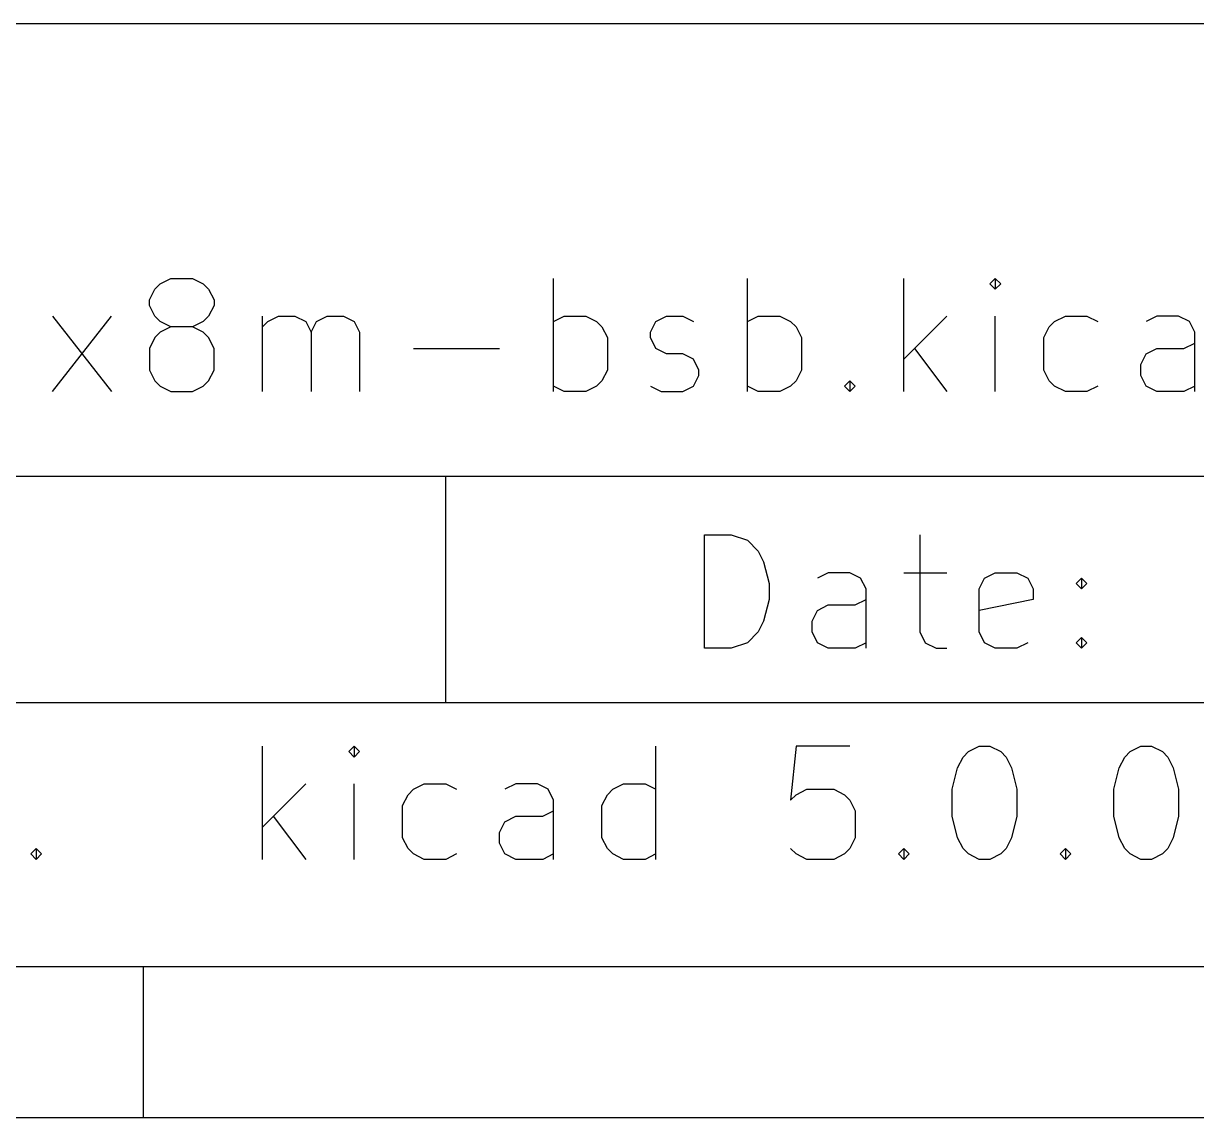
# Model space of a CAD drawing. Extents: x 8 to 330, y -289 to -8.
# Drawn here: x 106.41 to 121.96, y -289 to -274.5 of the extents above; entities that cross this region are included whole.
import ezdxf

# ---------------------------------------------------------------- set-up
doc = ezdxf.new("R2010")
doc.units = 0
doc.header["$MEASUREMENT"] = 0
doc.layers.add('BLACK', color=7, linetype='CONTINUOUS')

msp = doc.modelspace()

# ---------------------------------------------------------------- linework, layer by layer
at = {"layer": 'BLACK', "linetype": 'CONTINUOUS'}
for p, q in [((92.0072, -274.502), (200.007, -274.502)), ((108.225, -277.952), (108.368, -277.881)), ((108.368, -277.881), (108.654, -277.881)), ((108.654, -277.881), (108.796, -277.952)), ((113.439, -279.381), (113.439, -277.881)), ((116.011, -279.381), (116.011, -277.881)), ((118.082, -279.381), (118.082, -277.881)), ((119.296, -277.881), (119.225, -277.952)), ((119.368, -277.952), (119.296, -277.881)), ((119.296, -277.881), (119.296, -278.024)), ((108.082, -278.166), (108.154, -278.024)), ((108.154, -278.024), (108.225, -277.952)), ((108.796, -277.952), (108.868, -278.024)), ((108.868, -278.024), (108.939, -278.166)), ((119.225, -277.952), (119.296, -278.024)), ((119.296, -278.024), (119.368, -277.952)), ((108.082, -278.238), (108.082, -278.166)), ((108.939, -278.166), (108.939, -278.238)), ((108.154, -278.381), (108.082, -278.238)), ((108.939, -278.238), (108.868, -278.381)), ((106.796, -279.381), (107.582, -278.381)), ((106.796, -278.381), (107.582, -279.381)), ((108.225, -278.452), (108.154, -278.381)), ((108.368, -278.524), (108.225, -278.452)), ((108.796, -278.452), (108.654, -278.524)), ((108.868, -278.381), (108.796, -278.452)), ((109.582, -279.381), (109.582, -278.381)), ((109.582, -278.524), (109.654, -278.452)), ((109.654, -278.452), (109.796, -278.381)), ((109.796, -278.381), (110.011, -278.381)), ((110.011, -278.381), (110.154, -278.452)), ((110.154, -278.452), (110.225, -278.595)), ((110.225, -278.595), (110.296, -278.452)), ((110.296, -278.452), (110.439, -278.381)), ((110.439, -278.381), (110.654, -278.381)), ((110.654, -278.381), (110.796, -278.452)), ((110.796, -278.452), (110.868, -278.595)), ((113.439, -278.452), (113.582, -278.381)), ((113.582, -278.381), (113.868, -278.381)), ((113.868, -278.381), (114.011, -278.452)), ((114.011, -278.452), (114.082, -278.524)), ((114.725, -278.595), (114.796, -278.452)), ((114.796, -278.452), (114.939, -278.381)), ((114.939, -278.381), (115.154, -278.381)), ((115.154, -278.381), (115.296, -278.452)), ((116.011, -278.452), (116.154, -278.381)), ((116.154, -278.381), (116.439, -278.381)), ((116.439, -278.381), (116.582, -278.452)), ((116.582, -278.452), (116.654, -278.524)), ((118.654, -278.381), (118.082, -278.952)), ((119.296, -279.381), (119.296, -278.381)), ((120.011, -278.524), (120.082, -278.452)), ((120.082, -278.452), (120.225, -278.381)), ((120.225, -278.381), (120.511, -278.381)), ((120.511, -278.381), (120.654, -278.452)), ((121.439, -278.381), (121.296, -278.452)), ((121.725, -278.381), (121.439, -278.381)), ((121.868, -278.452), (121.725, -278.381)), ((121.939, -278.595), (121.868, -278.452)), ((108.225, -278.595), (108.154, -278.666)), ((108.368, -278.524), (108.225, -278.595)), ((108.654, -278.524), (108.368, -278.524)), ((108.796, -278.595), (108.654, -278.524)), ((108.868, -278.666), (108.796, -278.595)), ((110.225, -278.595), (110.225, -279.381)), ((110.868, -278.595), (110.868, -279.381)), ((114.082, -278.524), (114.154, -278.666)), ((114.725, -278.666), (114.725, -278.595)), ((116.654, -278.524), (116.725, -278.666)), ((119.939, -278.666), (120.011, -278.524)), ((121.939, -279.381), (121.939, -278.595)), ((108.154, -278.666), (108.082, -278.809)), ((108.082, -278.809), (108.082, -279.095)), ((108.939, -278.809), (108.868, -278.666)), ((108.939, -279.095), (108.939, -278.809)), ((111.582, -278.809), (112.725, -278.809)), ((114.154, -278.666), (114.154, -279.095)), ((114.796, -278.809), (114.725, -278.666)), ((114.939, -278.881), (114.796, -278.809)), ((116.725, -278.666), (116.725, -279.095)), ((118.225, -278.809), (118.654, -279.381)), ((119.939, -279.095), (119.939, -278.666)), ((121.296, -278.881), (121.439, -278.809)), ((121.439, -278.809), (121.796, -278.809)), ((121.796, -278.809), (121.939, -278.738)), ((115.154, -278.881), (114.939, -278.881)), ((115.296, -278.952), (115.154, -278.881)), ((115.368, -279.095), (115.296, -278.952)), ((121.225, -279.024), (121.296, -278.881)), ((108.082, -279.095), (108.154, -279.238)), ((108.868, -279.238), (108.939, -279.095)), ((114.154, -279.095), (114.082, -279.238)), ((115.368, -279.166), (115.368, -279.095)), ((116.725, -279.095), (116.654, -279.238)), ((120.011, -279.238), (119.939, -279.095)), ((121.225, -279.166), (121.225, -279.024)), ((108.154, -279.238), (108.225, -279.309)), ((108.796, -279.309), (108.868, -279.238)), ((114.082, -279.238), (114.011, -279.309)), ((115.296, -279.309), (115.368, -279.166)), ((116.654, -279.238), (116.582, -279.309)), ((117.296, -279.309), (117.368, -279.238)), ((117.368, -279.238), (117.439, -279.309)), ((117.368, -279.238), (117.368, -279.381)), ((120.082, -279.309), (120.011, -279.238)), ((121.296, -279.309), (121.225, -279.166)), ((108.225, -279.309), (108.368, -279.381)), ((108.368, -279.381), (108.654, -279.381)), ((108.654, -279.381), (108.796, -279.309)), ((113.582, -279.381), (113.439, -279.309)), ((113.868, -279.381), (113.582, -279.381)), ((114.011, -279.309), (113.868, -279.381)), ((114.725, -279.309), (114.868, -279.381)), ((114.868, -279.381), (115.154, -279.381)), ((115.154, -279.381), (115.296, -279.309)), ((116.154, -279.381), (116.011, -279.309)), ((116.439, -279.381), (116.154, -279.381)), ((116.582, -279.309), (116.439, -279.381)), ((117.368, -279.381), (117.296, -279.309)), ((117.439, -279.309), (117.368, -279.381)), ((120.225, -279.381), (120.082, -279.309)), ((120.511, -279.381), (120.225, -279.381)), ((120.654, -279.309), (120.511, -279.381)), ((121.439, -279.381), (121.296, -279.309)), ((121.796, -279.381), (121.439, -279.381)), ((121.939, -279.309), (121.796, -279.381)), ((92.0072, -280.502), (200.007, -280.502)), ((112.007, -280.502), (112.007, -283.502)), ((115.439, -282.781), (115.439, -281.281)), ((115.439, -281.281), (115.796, -281.281)), ((115.796, -281.281), (116.011, -281.352)), ((118.296, -281.281), (118.296, -282.566)), ((116.011, -281.352), (116.154, -281.495)), ((116.154, -281.495), (116.225, -281.638)), ((116.225, -281.638), (116.296, -281.924)), ((116.296, -281.924), (116.296, -282.138)), ((117.082, -281.781), (116.939, -281.852)), ((117.368, -281.781), (117.082, -281.781)), ((117.511, -281.852), (117.368, -281.781)), ((117.582, -281.995), (117.511, -281.852)), ((118.082, -281.781), (118.654, -281.781)), ((119.082, -281.995), (119.154, -281.852)), ((119.154, -281.852), (119.296, -281.781)), ((119.296, -281.781), (119.582, -281.781)), ((119.582, -281.781), (119.725, -281.852)), ((119.725, -281.852), (119.796, -281.995)), ((120.368, -281.924), (120.439, -281.852)), ((120.439, -281.995), (120.368, -281.924)), ((120.439, -281.852), (120.511, -281.924)), ((120.439, -281.852), (120.439, -281.995)), ((120.511, -281.924), (120.439, -281.995)), ((117.582, -282.781), (117.582, -281.995)), ((119.082, -282.566), (119.082, -281.995)), ((119.796, -281.995), (119.796, -282.138)), ((116.296, -282.138), (116.225, -282.424)), ((116.939, -282.281), (117.082, -282.209)), ((117.082, -282.209), (117.439, -282.209)), ((117.439, -282.209), (117.582, -282.138)), ((119.796, -282.138), (119.082, -282.281)), ((116.868, -282.424), (116.939, -282.281)), ((116.225, -282.424), (116.154, -282.566)), ((116.868, -282.566), (116.868, -282.424)), ((116.154, -282.566), (116.011, -282.709)), ((116.939, -282.709), (116.868, -282.566)), ((118.296, -282.566), (118.368, -282.709)), ((119.154, -282.709), (119.082, -282.566)), ((120.368, -282.709), (120.439, -282.638)), ((120.439, -282.638), (120.511, -282.709)), ((120.439, -282.638), (120.439, -282.781)), ((115.796, -282.781), (115.439, -282.781)), ((116.011, -282.709), (115.796, -282.781)), ((117.082, -282.781), (116.939, -282.709)), ((117.439, -282.781), (117.082, -282.781)), ((117.582, -282.709), (117.439, -282.781)), ((118.368, -282.709), (118.511, -282.781)), ((118.511, -282.781), (118.654, -282.781)), ((119.296, -282.781), (119.154, -282.709)), ((119.582, -282.781), (119.296, -282.781)), ((119.725, -282.709), (119.582, -282.781)), ((120.439, -282.781), (120.368, -282.709)), ((120.511, -282.709), (120.439, -282.781)), ((92.0072, -283.502), (200.007, -283.502)), ((109.582, -285.581), (109.582, -284.081)), ((110.796, -284.081), (110.725, -284.152)), ((110.868, -284.152), (110.796, -284.081)), ((110.796, -284.081), (110.796, -284.224)), ((114.796, -285.581), (114.796, -284.081)), ((116.654, -284.081), (116.582, -284.795)), ((117.368, -284.081), (116.654, -284.081)), ((118.939, -284.152), (119.082, -284.081)), ((119.082, -284.081), (119.225, -284.081)), ((119.225, -284.081), (119.368, -284.152)), ((121.082, -284.152), (121.225, -284.081)), ((121.225, -284.081), (121.368, -284.081)), ((121.368, -284.081), (121.511, -284.152)), ((110.725, -284.152), (110.796, -284.224)), ((110.796, -284.224), (110.868, -284.152)), ((118.796, -284.366), (118.868, -284.224)), ((118.868, -284.224), (118.939, -284.152)), ((119.368, -284.152), (119.439, -284.224)), ((119.439, -284.224), (119.511, -284.366)), ((120.939, -284.366), (121.011, -284.224)), ((121.011, -284.224), (121.082, -284.152)), ((121.511, -284.152), (121.582, -284.224)), ((121.582, -284.224), (121.654, -284.366)), ((118.725, -284.652), (118.796, -284.366)), ((119.511, -284.366), (119.582, -284.652)), ((120.868, -284.652), (120.939, -284.366)), ((121.654, -284.366), (121.725, -284.652)), ((110.154, -284.581), (109.582, -285.152)), ((110.796, -285.581), (110.796, -284.581)), ((111.439, -284.866), (111.511, -284.724)), ((111.511, -284.724), (111.582, -284.652)), ((111.582, -284.652), (111.725, -284.581)), ((111.725, -284.581), (112.011, -284.581)), ((112.011, -284.581), (112.154, -284.652)), ((112.939, -284.581), (112.796, -284.652)), ((113.225, -284.581), (112.939, -284.581)), ((113.368, -284.652), (113.225, -284.581)), ((113.439, -284.795), (113.368, -284.652)), ((114.082, -284.866), (114.154, -284.724)), ((114.154, -284.724), (114.225, -284.652)), ((114.225, -284.652), (114.368, -284.581)), ((114.368, -284.581), (114.654, -284.581)), ((114.654, -284.581), (114.796, -284.652)), ((116.582, -284.795), (116.654, -284.724)), ((116.654, -284.724), (116.796, -284.652)), ((116.796, -284.652), (117.154, -284.652)), ((117.154, -284.652), (117.296, -284.724)), ((117.296, -284.724), (117.368, -284.795)), ((118.725, -285.009), (118.725, -284.652)), ((119.582, -284.652), (119.582, -285.009)), ((120.868, -285.009), (120.868, -284.652)), ((121.725, -284.652), (121.725, -285.009)), ((111.439, -285.295), (111.439, -284.866)), ((113.439, -285.581), (113.439, -284.795)), ((114.082, -285.295), (114.082, -284.866)), ((117.368, -284.795), (117.439, -284.938)), ((109.725, -285.009), (110.154, -285.581)), ((112.796, -285.081), (112.939, -285.009)), ((112.939, -285.009), (113.296, -285.009)), ((113.296, -285.009), (113.439, -284.938)), ((117.439, -284.938), (117.439, -285.295)), ((118.796, -285.295), (118.725, -285.009)), ((119.582, -285.009), (119.511, -285.295)), ((120.939, -285.295), (120.868, -285.009)), ((121.725, -285.009), (121.654, -285.295)), ((112.725, -285.224), (112.796, -285.081)), ((111.511, -285.438), (111.439, -285.295)), ((112.725, -285.366), (112.725, -285.224)), ((114.154, -285.438), (114.082, -285.295)), ((117.439, -285.295), (117.368, -285.438)), ((118.868, -285.438), (118.796, -285.295)), ((119.511, -285.295), (119.439, -285.438)), ((121.011, -285.438), (120.939, -285.295)), ((121.654, -285.295), (121.582, -285.438)), ((106.511, -285.509), (106.582, -285.438)), ((106.582, -285.438), (106.654, -285.509)), ((106.582, -285.438), (106.582, -285.581)), ((111.582, -285.509), (111.511, -285.438)), ((112.796, -285.509), (112.725, -285.366)), ((114.225, -285.509), (114.154, -285.438)), ((116.654, -285.509), (116.582, -285.438)), ((117.368, -285.438), (117.296, -285.509)), ((118.011, -285.509), (118.082, -285.438)), ((118.082, -285.438), (118.154, -285.509)), ((118.082, -285.438), (118.082, -285.581)), ((118.939, -285.509), (118.868, -285.438)), ((119.439, -285.438), (119.368, -285.509)), ((120.154, -285.509), (120.225, -285.438)), ((120.225, -285.438), (120.296, -285.509)), ((120.225, -285.438), (120.225, -285.581)), ((121.082, -285.509), (121.011, -285.438)), ((121.582, -285.438), (121.511, -285.509)), ((106.582, -285.581), (106.511, -285.509)), ((106.654, -285.509), (106.582, -285.581)), ((111.725, -285.581), (111.582, -285.509)), ((112.011, -285.581), (111.725, -285.581)), ((112.154, -285.509), (112.011, -285.581)), ((112.939, -285.581), (112.796, -285.509)), ((113.296, -285.581), (112.939, -285.581)), ((113.439, -285.509), (113.296, -285.581)), ((114.368, -285.581), (114.225, -285.509)), ((114.654, -285.581), (114.368, -285.581)), ((114.796, -285.509), (114.654, -285.581)), ((116.796, -285.581), (116.654, -285.509)), ((117.154, -285.581), (116.796, -285.581)), ((117.296, -285.509), (117.154, -285.581)), ((118.082, -285.581), (118.011, -285.509)), ((118.154, -285.509), (118.082, -285.581)), ((119.082, -285.581), (118.939, -285.509)), ((119.225, -285.581), (119.082, -285.581)), ((119.368, -285.509), (119.225, -285.581)), ((120.225, -285.581), (120.154, -285.509)), ((120.296, -285.509), (120.225, -285.581)), ((121.225, -285.581), (121.082, -285.509)), ((121.368, -285.581), (121.225, -285.581)), ((121.511, -285.509), (121.368, -285.581)), ((10, -287.002), (200.007, -287.002)), ((92.0072, -287.002), (200.007, -287.002)), ((108, -287.002), (108, -289.002)), ((8, -289.002), (202.007, -289.002))]:
    msp.add_line(p, q, dxfattribs=at)

doc.saveas('drawing.dxf')
